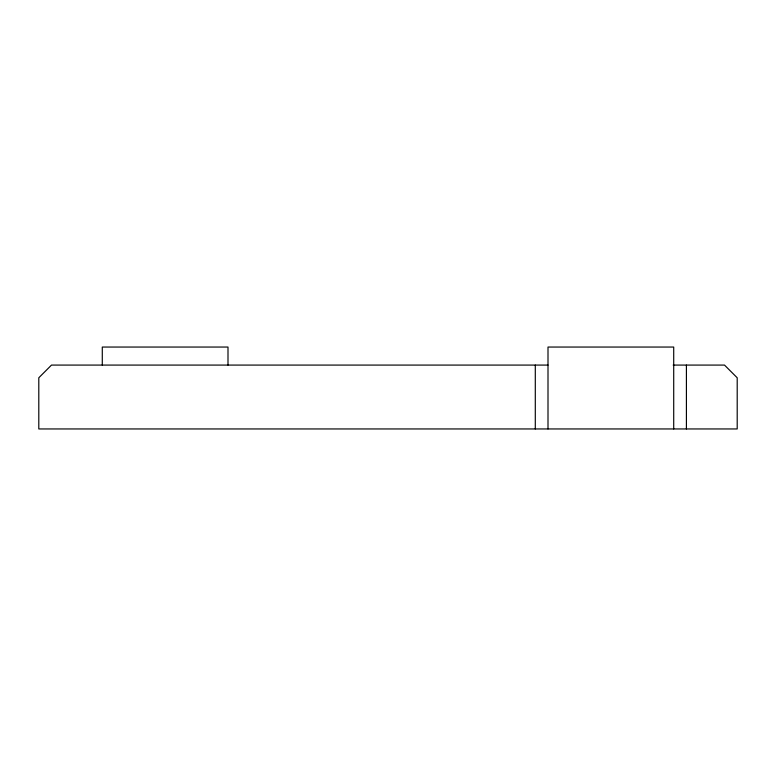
<?xml version="1.0" encoding="UTF-8"?>
<svg xmlns="http://www.w3.org/2000/svg" width="776" height="776" viewBox="0 0 776 776"><rect width="100%" height="100%" fill="white"/><g stroke="black" fill="none" stroke-linecap="round" stroke-linejoin="round"><path stroke-width="1.16" d="M548.002 365.079L51.497 365.079L38.8 377.776L38.8 428.953L737.2 428.953L737.2 377.776L724.503 365.079L673.17 365.079M686.411 365.079L686.411 428.953M673.713 428.953L673.713 347.047L548.002 347.047L548.002 428.953M535.294 365.079L535.294 428.953M227.999 365.079L227.999 347.047L102.287 347.047L102.287 365.079"/></g></svg>
